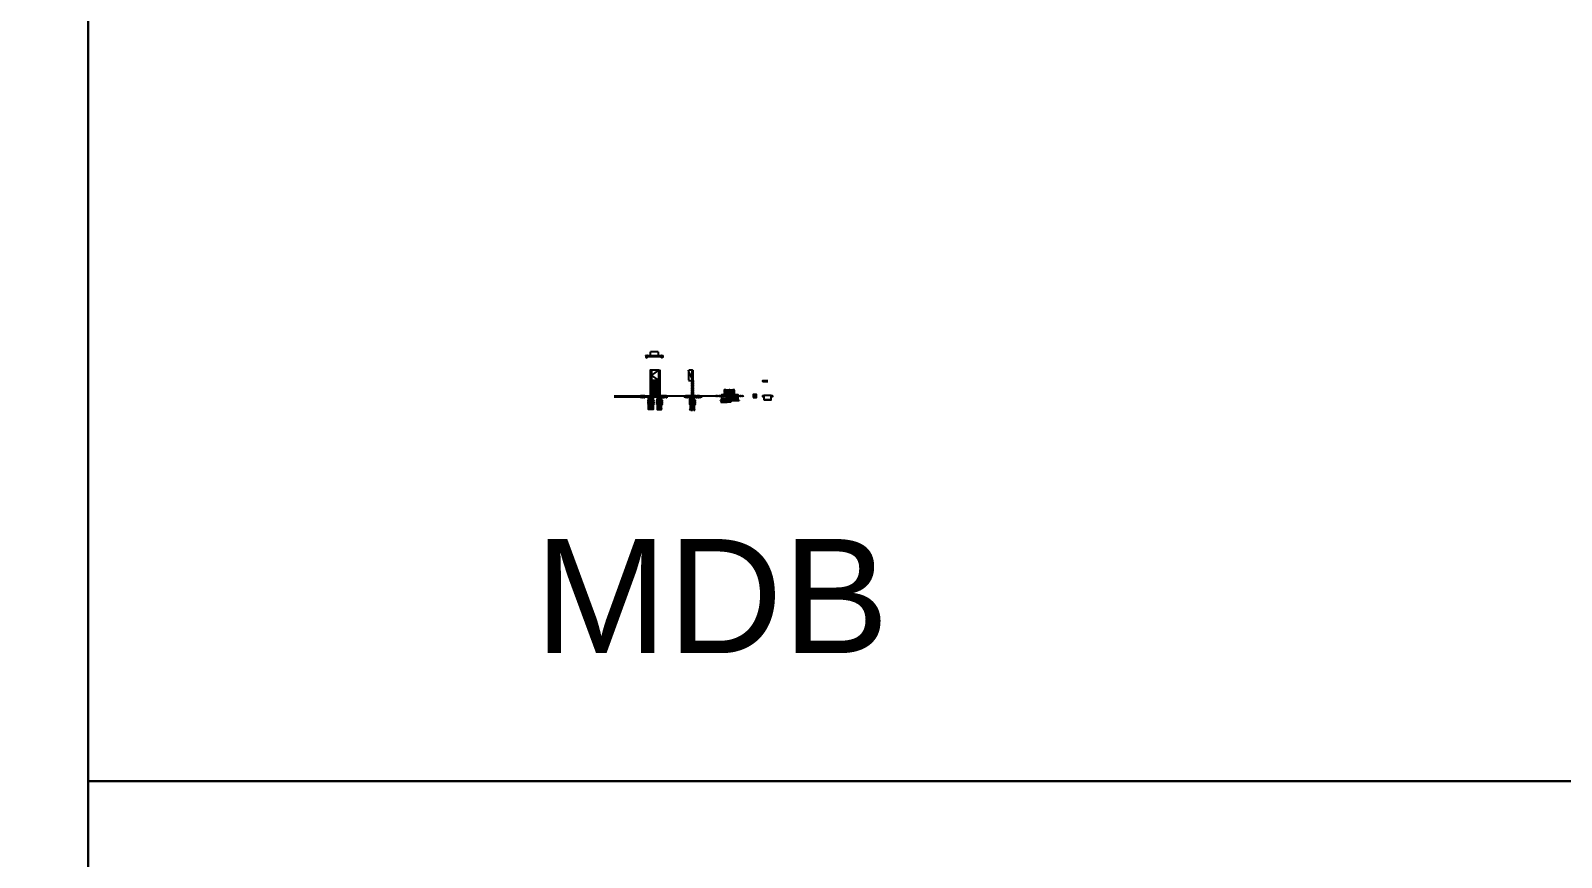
# Model space of a CAD drawing. Extents: x -408 to 1508121, y -29672 to 868845.
# Drawn here: x 1306957 to 1407539, y 271514 to 325817 of the extents above; entities that cross this region are included whole.
import ezdxf

# ---------------------------------------------------------------- set-up
doc = ezdxf.new("R2010")
doc.units = 0
doc.header["$MEASUREMENT"] = 0
for name, pattern in [('CENTRE', [58, 40, -6, 6, -6]), ('HIDDEN2', [4, 2.5, -1.5]), ('HIDDEN3', [2.381, 1.587, -0.794])]:
    doc.linetypes.add(name, pattern=pattern)
doc.layers.get('0').update_dxf_attribs({"lineweight": 25})
doc.layers.get('DEFPOINTS').update_dxf_attribs({"color": 1})
for name, color, linetype in [('Conc Line 0.35', 2, 'Continuous'), ('GROUND', 7, 'Continuous'), ('Hatch', 8, 'Continuous'), ('Hatch_gravel', 7, 'Continuous'), ('Help notes', 240, 'Continuous'), ('MISC', 8, 'Continuous'), ('Reo', 4, 'Continuous'), ('S-ANNO-LINE-035', 2, 'Continuous'), ('SLAB', 7, 'Continuous'), ('STEEL', 2, 'Continuous'), ('Steelwork centreline', 1, 'CENTRE'), ('Steelwork Hidden', 1, 'Continuous'), ('Steelwork New', 2, 'Continuous'), ('Symbols', 7, 'Continuous'), ('TEXT', 2, 'Continuous'), ('UNISTRUT', 7, 'Continuous')]:
    doc.layers.add(name, color=color, linetype=linetype)
doc.styles.add('ARIAL', font='arial.ttf')
pattern_1 = [(50, (0, 0), (71.7260183, -6.2752135), [7.5, -82.5]), (355, (0, 0), (-13.8751334, 75.2192134), [6, -66]), (100.4514445, (5.98, -0.52), (57.8508847, 68.943999), [6.3740192, -70.1142112]), (46.1842, (0, 20), (106.724133, -16.551928), [11.25, -123.75]), (96.6356355, (8.89, 18.62), (93.4661946, 97.41186), [9.561034, -105.171376]), (351.184164, (0, 20), (93.4661945, 97.41186), [9, -99]), (21, (10, 15), (59.6907052, -40.261889), [7.5, -82.5]), (326, (10, 15), (24.331533, 72.5150045), [6, -66]), (71.451445, (14.974, 11.645), (84.0222377, 32.2531153), [6.374019, -70.1142112]), (37.5, (0, 0), (1.21598553, 33.2893854), [0, -65.2, 0, -67, 0, -66.25]), (7.5, (0, 0), (26.3069537, 39.4411712), [0, -38.2, 0, -63.7, 0, -25.25]), (327.5, (-22.3, 0), (53.3822436, -2.25548717), [0, -25, 0, -78, 0, -103.5]), (317.5, (-32.3, 0), (58.318617, 10.0104982), [0, -32.5, 0, -51.8, 0, -73.5])]
pattern_2 = [(228.01279, (1351323.7497, 299976.9283), (-426.72, -480.06), [7.17615, -710.4402]), (184.96974, (1351318.949, 299971.5943), (640.0799997, 53.340003), [12.3145, -1219.135]), (132.51045, (1351306.681, 299970.5275), (533.4, -586.74), [8.6831, -859.6292]), (267.27369, (1351285.8783, 299957.1925), (53.34, 1066.8), [11.2141, -1110.1952]), (292.83365, (1351285.345, 299945.991), (-266.7, 640.08), [10.9963, -1088.636]), (357.27369, (1351289.612, 299935.8565), (-1066.8, 53.34), [11.2141, -1110.1952]), (37.69424, (1351300.8135, 299935.323), (-693.42, -533.4), [14.8301, -1468.1754]), (72.25533, (1351312.5483, 299944.3909), (373.3800001, 1173.48), [14.0011, -1386.1104]), (121.42957, (1351316.8155, 299957.7259), (-426.72, 693.42), [11.2521, -1113.9565]), (175.23636, (1351310.948, 299967.327), (586.74, -53.34), [12.846, -629.4527]), (222.39744, (1351298.1465, 299968.3939), (-640.08, -586.74), [16.61264, -1644.6522]), (138.81407, (1351338.685, 299956.659), (-373.38, 320.04), [5.6701, -561.3419]), (171.46923, (1351334.4177, 299960.3929), (693.42, -106.68), [10.7873, -1067.9474]), (225, (1351323.75, 299961.993), (-7e-15, -53.34), [7.5434, -67.8908]), (203.1986, (1351320.016, 299968.394), (266.7, 106.68), [4.0623, -402.1631]), (291.8014, (1351316.282, 299966.794), (-53.34, 160.02), [5.7449, -281.4998]), (30.96376, (1351318.416, 299961.46), (160.02, 106.68), [9.3307, -301.6923]), (161.56505, (1351326.417, 299966.26), (106.68, -53.34), [6.747, -161.9289]), (16.38954, (1351285.345, 299966.7937), (533.4, 160.02), [9.45185, -935.7354]), (70.34618, (1351294.4127, 299969.4607), (-213.36, -586.74), [7.9296, -785.0265]), (293.1986, (1351326.417, 299976.928), (-106.68, 266.7), [8.1245, -398.1009]), (343.61046, (1351329.617, 299969.4607), (-533.4, 160.02), [9.45185, -935.7354]), (339.44395, (1351285.345, 299933.723), (-266.7, 106.68), [9.1147, -446.6224]), (294.77514, (1351293.8793, 299930.5225), (-266.7000003, 586.74), [7.6371, -756.0755]), (66.8014, (1351326.95, 299923.588), (106.68, 266.7), [8.1245, -398.1009]), (17.35402, (1351330.1505, 299931.056), (-693.42, -213.36), [8.9414, -885.1999]), (69.44395, (1351300.8135, 299923.588), (-106.68, -266.7), [4.5574, -451.1798]), (101.30993, (1351323.75, 299923.588), (-53.34, 213.36), [2.7198, -269.2619]), (165.96376, (1351323.216, 299926.255), (160.02, -53.34), [10.9963, -208.9301]), (186.009, (1351312.5483, 299928.9223), (533.4, 53.34), [10.1906, -1008.8687]), (303.6901, (1351318.416, 299956.659), (-53.34, 106.68), [7.6928, -184.6273]), (353.15723, (1351322.6829, 299950.2583), (906.78, -106.68), [13.4307, -1329.6362]), (60.9454, (1351336.018, 299948.658), (-213.36, -373.38), [5.4917, -543.6772]), (90, (1351338.685, 299953.46), (-53.34, 53.34), [3.2004, -50.1396]), (120.25644, (1351311.4815, 299930.5225), (213.36, -373.38), [7.4102, -733.6128]), (48.01279, (1351307.7477, 299936.9233), (426.72, 480.06), [14.3523, -703.264]), (0, (1351317.35, 299947.59), (53.34, 53.34), [13.8684, -39.4716]), (325.30485, (1351331.2173, 299947.5913), (533.4, -373.3799997), [8.4338, -834.94565]), (254.0546, (1351338.1515, 299942.791), (-53.34, -213.36), [7.7664, -380.5547]), (207.64598, (1351336.0179, 299935.323), (-1013.46, -533.4), [12.64505, -1251.86175]), (175.42608, (1351324.8165, 299929.4557), (-693.42, 53.34), [13.3776, -1324.3828])]
pattern_3 = [(45, (1344448.08, 299955.08), (-35.35534, 35.35534), [20, -30]), (135, (1344479.9, 299972.757), (-35.35534, -35.35534), [20, -30]), (135, (1344479.9, 299937.4), (-35.35534, -35.35534), [20, -30]), (45, (1344483.433, 299955.08), (-35.35534, 35.35534), [20, -30])]

# ---------------------------------------------------------------- blocks, each defined once
blk = doc.blocks.new('CM12NE')
at = {"layer": 'STEEL', "color": 8}
for p, q in [((0, 8), (0, -8)), ((10, 10), (1, 10)), ((1, 5), (10, 5)), ((11, 8), (11, -8)), ((1, -5), (10, -5)), ((10, -10), (1, -10))]:
    blk.add_line(p, q, dxfattribs=at)
for centre, radius, start, end in [((3, 8), 3.27, 122.76948, 237.23052), ((9, 0), 9.08, 146.60151, 213.39849), ((2, 0), 9.08, 326.60151, 33.39849), ((8, 8), 3.27, 302.76948, 57.23052), ((3, -8), 3.27, 122.76948, 237.23052), ((8, -8), 3.27, 302.76948, 57.23052)]:
    blk.add_arc(centre, radius, start, end, dxfattribs=at)
blk = doc.blocks.new('DIRT')
at = {"color": 8}
for p, q in [((0, 0), (-0.7, -2.5)), ((0.7, 0), (0, -2.5)), ((1.4, 0), (0.8, -2.5)), ((2.1, 0), (1.5, -2.5)), ((2.8, 0), (2.2, -2.5)), ((5.4, 0), (4.7, -2.5)), ((5.4, 0), (4.7, -2.5)), ((6.1, 0), (5.4, -2.5)), ((6.8, 0), (6.1, -2.5)), ((7.5, 0), (6.8, -2.5)), ((8.2, 0), (7.5, -2.5)), ((10.7, 0), (10.1, -2.5)), ((10.7, 0), (10.1, -2.5)), ((11.4, 0), (10.8, -2.5)), ((12.1, 0), (11.5, -2.5)), ((12.8, 0), (12.2, -2.5)), ((13.5, 0), (12.9, -2.5)), ((16.1, 0), (15.4, -2.5)), ((2.3, -2), (4.8, -2)), ((2.4, -1.5), (5, -1.5)), ((2.6, -0.9), (5.1, -0.9)), ((2.7, -0.4), (5.2, -0.4)), ((7.6, -2), (10.2, -2)), ((7.8, -1.5), (10.3, -1.5)), ((7.9, -0.9), (10.5, -0.9)), ((8.1, -0.4), (10.6, -0.4)), ((13, -2), (15.5, -2)), ((13.1, -1.5), (15.7, -1.5)), ((13.3, -0.9), (15.8, -0.9)), ((13.4, -0.4), (15.9, -0.4))]:
    blk.add_line(p, q, dxfattribs=at)

msp = doc.modelspace()

# ---------------------------------------------------------------- hatches: boundary and pattern name
at = {"layer": 'Hatch'}
h = msp.add_hatch(dxfattribs=at)
h.set_pattern_fill('HCHEQ1BS', color=256, scale=50, angle=45, pattern_type=2)
h.set_pattern_definition(pattern_3)
h.paths.add_polyline_path([(1348308, 302828), (1347672, 302828), (1347672, 302624), (1347672, 301856), (1347748, 301853), (1347860, 301836), (1348120, 301836), (1348232, 301856), (1348308, 301856)])
h = msp.add_hatch(dxfattribs=at)
h.set_pattern_fill('GRAVEL', color=256, scale=2.1)
h.set_pattern_definition([(228.01279, (1348366.2493, 299976.9283), (-426.72, -480.06), [7.17615, -710.4402]), (184.96974, (1348361.4487, 299971.5943), (640.0799997, 53.340003), [12.3145, -1219.135]), (132.51045, (1348349.1805, 299970.5275), (533.4, -586.74), [8.6831, -859.6292]), (267.27369, (1348328.378, 299957.1925), (53.34, 1066.8), [11.2141, -1110.1952]), (292.83365, (1348327.8445, 299945.991), (-266.7, 640.08), [10.9963, -1088.636]), (357.27369, (1348332.1117, 299935.8565), (-1066.8, 53.34), [11.2141, -1110.1952]), (37.69424, (1348343.3131, 299935.323), (-693.42, -533.4), [14.8301, -1468.1754]), (72.25533, (1348355.048, 299944.3909), (373.3800001, 1173.48), [14.0011, -1386.1104]), (121.42957, (1348359.3151, 299957.7259), (-426.72, 693.42), [11.2521, -1113.9565]), (175.23636, (1348353.4477, 299967.327), (586.74, -53.34), [12.846, -629.4527]), (222.39744, (1348340.6461, 299968.3939), (-640.08, -586.74), [16.61264, -1644.6522]), (138.81407, (1348381.1845, 299956.659), (-373.38, 320.04), [5.6701, -561.3419]), (171.46923, (1348376.9173, 299960.3929), (693.42, -106.68), [10.7873, -1067.9474]), (225, (1348366.25, 299961.993), (-7e-15, -53.34), [7.5434, -67.8908]), (203.1986, (1348362.5155, 299968.394), (266.7, 106.68), [4.0623, -402.1631]), (291.8014, (1348358.782, 299966.794), (-53.34, 160.02), [5.7449, -281.4998]), (30.96376, (1348360.915, 299961.46), (160.02, 106.68), [9.3307, -301.6923]), (161.56505, (1348368.916, 299966.26), (106.68, -53.34), [6.747, -161.9289]), (16.38954, (1348327.8445, 299966.7937), (533.4, 160.02), [9.45185, -935.7354]), (70.34618, (1348336.9123, 299969.4607), (-213.36, -586.74), [7.9296, -785.0265]), (293.1986, (1348368.916, 299976.928), (-106.68, 266.7), [8.1245, -398.1009]), (343.61046, (1348372.1167, 299969.4607), (-533.4, 160.02), [9.45185, -935.7354]), (339.44395, (1348327.8445, 299933.723), (-266.7, 106.68), [9.1147, -446.6224]), (294.77514, (1348336.379, 299930.5225), (-266.7000003, 586.74), [7.6371, -756.0755]), (66.8014, (1348369.45, 299923.588), (106.68, 266.7), [8.1245, -398.1009]), (17.35402, (1348372.65, 299931.056), (-693.42, -213.36), [8.9414, -885.1999]), (69.44395, (1348343.313, 299923.588), (-106.68, -266.7), [4.5574, -451.1798]), (101.30993, (1348366.249, 299923.588), (-53.34, 213.36), [2.7198, -269.2619]), (165.96376, (1348365.716, 299926.255), (160.02, -53.34), [10.9963, -208.9301]), (186.009, (1348355.048, 299928.9223), (533.4, 53.34), [10.1906, -1008.8687]), (303.6901, (1348360.915, 299956.659), (-53.34, 106.68), [7.6928, -184.6273]), (353.15723, (1348365.1825, 299950.2583), (906.78, -106.68), [13.4307, -1329.6362]), (60.9454, (1348378.5175, 299948.658), (-213.36, -373.38), [5.4917, -543.6772]), (90, (1348381.185, 299953.46), (-53.34, 53.34), [3.2004, -50.1396]), (120.25644, (1348353.981, 299930.5225), (213.36, -373.38), [7.4102, -733.6128]), (48.01279, (1348350.2473, 299936.9233), (426.72, 480.06), [14.3523, -703.264]), (0, (1348359.85, 299947.59), (53.34, 53.34), [13.8684, -39.4716]), (325.30485, (1348373.717, 299947.5913), (533.4, -373.3799997), [8.4338, -834.94565]), (254.0546, (1348380.651, 299942.791), (-53.34, -213.36), [7.7664, -380.5547]), (207.64598, (1348378.5175, 299935.323), (-1013.46, -533.4), [12.64505, -1251.86175]), (175.42608, (1348367.3161, 299929.4557), (-693.42, 53.34), [13.3776, -1324.3828])])
h.paths.add_polyline_path([(1347329, 301834), (1347014, 301834), (1347042, 301759), (1347329, 301759)])
h = msp.add_hatch(dxfattribs=at)
h.set_pattern_fill('AR-CONC', color=256, scale=10, style=0)
h.set_pattern_definition(pattern_1)
h.paths.add_polyline_path([(1347560, 301836), (1347672, 301856), (1347672, 301036), (1347748, 301036), (1347748, 301856), (1347860, 301836), (1347860, 300936), (1347560, 300936)])
h = msp.add_hatch(dxfattribs=at)
h.set_pattern_fill('GRAVEL', color=256, scale=2.1)
h.set_pattern_definition([(228.01279, (1344614.767, 299980.135), (-426.72, -480.06), [7.17615, -710.44016]), (184.96974, (1344609.9666, 299974.801), (640.0799997, 53.340003), [12.3145, -1219.135]), (132.51045, (1344597.6984, 299973.7342), (533.4000002, -586.7399998), [8.6831, -859.6292]), (267.27369, (1344576.8958, 299960.3992), (53.3400001, 1066.8), [11.2141, -1110.1952]), (292.833654, (1344576.3624, 299949.1978), (-266.7, 640.08), [10.9963, -1088.63596]), (357.27369, (1344580.6296, 299939.0632), (-1066.8, 53.3400001), [11.2141, -1110.1952]), (37.69424, (1344591.831, 299938.5298), (-693.42, -533.4), [14.83007, -1468.1754]), (72.25533, (1344603.5658, 299947.5976), (373.3800001, 1173.48), [14.0011, -1386.1104]), (121.429566, (1344607.833, 299960.9326), (-426.72, 693.42), [11.2521, -1113.95646]), (175.23636, (1344601.9656, 299970.5338), (586.74, -53.34), [12.846, -629.4527]), (222.39744, (1344589.164, 299971.6006), (-640.08, -586.74), [16.61264, -1644.6522]), (138.81407, (1344629.7024, 299959.866), (-373.38, 320.04), [5.6701, -561.3419]), (171.469234, (1344625.4352, 299963.5996), (693.42, -106.6799999), [10.7873, -1067.9474]), (225, (1344614.767, 299965.2), (-7e-15, -53.34), [7.5434, -67.89076]), (203.1986, (1344611.0334, 299971.6006), (266.7, 106.68), [4.0623, -402.1631]), (291.8014, (1344607.3, 299970), (-53.34, 160.02), [5.7449, -281.4998]), (30.96376, (1344609.433, 299964.666), (160.02, 106.68), [9.3307, -301.69226]), (161.56505, (1344617.434, 299969.467), (106.68, -53.34), [6.747, -161.92886]), (16.38954, (1344576.3624, 299970.0004), (533.4, 160.02), [9.45185, -935.73536]), (70.34618, (1344585.43, 299972.6674), (-213.36, -586.74), [7.9296, -785.0265]), (293.1986, (1344617.434, 299980.135), (-106.68, 266.7), [8.1245, -398.10086]), (343.61046, (1344620.6346, 299972.6674), (-533.4, 160.02), [9.45185, -935.73536]), (339.44395, (1344576.3624, 299936.9296), (-266.7, 106.68), [9.11474, -446.6224]), (294.77514, (1344584.8968, 299933.729), (-266.7000003, 586.74), [7.6371, -756.07546]), (66.8014, (1344617.9676, 299926.795), (106.68, 266.7), [8.1245, -398.10086]), (17.354025, (1344621.168, 299934.2626), (-693.42, -213.36), [8.94144, -885.1999]), (69.44395, (1344591.831, 299926.795), (-106.68, -266.7), [4.5574, -451.1798]), (101.30993, (1344614.767, 299926.795), (-53.34, 213.36), [2.7198, -269.2619]), (165.96376, (1344614.234, 299929.462), (160.02, -53.34), [10.9963, -208.93015]), (186.009006, (1344603.5658, 299932.129), (533.4, 53.34), [10.1906, -1008.86866]), (303.69007, (1344609.433, 299959.866), (-53.34, 106.68), [7.6928, -184.6273]), (353.157227, (1344613.7004, 299953.465), (906.78, -106.68), [13.4307, -1329.6362]), (60.9454, (1344627.0354, 299951.865), (-213.36, -373.38), [5.4917, -543.67724]), (90, (1344629.7, 299956.665), (-53.34, 53.34), [3.2004, -50.1396]), (120.25644, (1344602.499, 299933.729), (213.36, -373.38), [7.4102, -733.61276]), (48.01279, (1344598.765, 299940.13), (426.72, 480.06), [14.3523, -703.264]), (0, (1344608.366, 299950.8), (53.34, 53.34), [13.8684, -39.4716]), (325.30485, (1344622.2348, 299950.798), (533.4000002, -373.3799997), [8.4338, -834.94565]), (254.0546, (1344629.169, 299945.9974), (-53.34, -213.36), [7.7664, -380.55465]), (207.645975, (1344627.0354, 299938.5298), (-1013.46, -533.3999999), [12.64505, -1251.86175]), (175.42608, (1344615.834, 299932.6624), (-693.42, 53.34), [13.3776, -1324.3828])])
h.paths.add_polyline_path([(1348108, 301760), (1348108, 301836), (1347872, 301836), (1347872, 301760)])
h = msp.add_hatch(dxfattribs=at)
h.set_pattern_fill('AR-CONC', color=256, scale=10, style=0)
h.set_pattern_definition(pattern_1)
h.paths.add_polyline_path([(1348420, 301836), (1348308, 301856), (1348308, 301036), (1348232, 301036), (1348232, 301856), (1348120, 301836), (1348120, 300936), (1348420, 300936)])
h = msp.add_hatch(dxfattribs=at)
h.set_pattern_fill('GRAVEL', color=256, scale=2.1)
h.set_pattern_definition([(228.01279, (1349161.5978, 299976.9283), (-426.72, -480.06), [7.1762, -710.4402]), (184.96974, (1349156.7972, 299971.5943), (640.0799997, 53.340003), [12.3145, -1219.135]), (132.51045, (1349144.529, 299970.5275), (533.4, -586.74), [8.6831, -859.6292]), (267.27369, (1349123.7264, 299957.1925), (53.34, 1066.8), [11.2141, -1110.1952]), (292.83365, (1349123.193, 299945.991), (-266.7, 640.08), [10.9963, -1088.636]), (357.27369, (1349127.4602, 299935.8565), (-1066.8, 53.34), [11.2141, -1110.1952]), (37.69424, (1349138.6616, 299935.323), (-693.42, -533.4), [14.8301, -1468.1754]), (72.25533, (1349150.3964, 299944.3909), (373.38, 1173.48), [14.0011, -1386.1104]), (121.42957, (1349154.6636, 299957.7259), (-426.72, 693.42), [11.2521, -1113.9565]), (175.23636, (1349148.796, 299967.327), (586.74, -53.34), [12.846, -629.4527]), (222.39744, (1349135.9946, 299968.3939), (-640.08, -586.74), [16.6126, -1644.6522]), (138.81407, (1349176.533, 299956.659), (-373.38, 320.04), [5.6701, -561.3419]), (171.46923, (1349172.2658, 299960.3929), (693.42, -106.68), [10.7873, -1067.9474]), (225, (1349161.598, 299961.993), (-7e-15, -53.34), [7.5434, -67.8908]), (203.1986, (1349157.864, 299968.394), (266.7, 106.68), [4.0623, -402.1631]), (291.8014, (1349154.13, 299966.794), (-53.34, 160.02), [5.7449, -281.4998]), (30.96376, (1349156.264, 299961.46), (160.02, 106.68), [9.3307, -301.6923]), (161.56505, (1349164.265, 299966.26), (106.68, -53.34), [6.747, -161.9289]), (16.38954, (1349123.193, 299966.7937), (533.4, 160.02), [9.4518, -935.7354]), (70.34618, (1349132.2608, 299969.4607), (-213.36, -586.74), [7.9296, -785.0265]), (293.1986, (1349164.265, 299976.928), (-106.68, 266.7), [8.1245, -398.1009]), (343.61046, (1349167.4652, 299969.4607), (-533.4, 160.02), [9.4518, -935.7354]), (339.44395, (1349123.193, 299933.723), (-266.7, 106.68), [9.1147, -446.6224]), (294.77514, (1349131.7274, 299930.5225), (-266.7, 586.74), [7.6371, -756.0755]), (66.8014, (1349164.798, 299923.588), (106.68, 266.7), [8.1245, -398.1009]), (17.35402, (1349167.9986, 299931.056), (-693.42, -213.36), [8.9414, -885.1999]), (69.44395, (1349138.6616, 299923.588), (-106.68, -266.7), [4.5574, -451.1798]), (101.30993, (1349161.598, 299923.588), (-53.34, 213.36), [2.7198, -269.2619]), (165.96376, (1349161.064, 299926.255), (160.02, -53.34), [10.9963, -208.9301]), (186.009, (1349150.3964, 299928.9223), (533.4, 53.34), [10.1906, -1008.8687]), (303.6901, (1349156.264, 299956.659), (-53.34, 106.68), [7.6928, -184.6273]), (353.15723, (1349160.531, 299950.2583), (906.78, -106.68), [13.4307, -1329.6362]), (60.9454, (1349173.866, 299948.658), (-213.36, -373.38), [5.4917, -543.6772]), (90, (1349176.533, 299953.46), (-53.34, 53.34), [3.2004, -50.1396]), (120.25644, (1349149.3296, 299930.5225), (213.36, -373.38), [7.4102, -733.6128]), (48.01279, (1349145.5958, 299936.9233), (426.72, 480.06), [14.3523, -703.264]), (0, (1349155.197, 299947.59), (53.34, 53.34), [13.8684, -39.4716]), (325.30485, (1349169.0654, 299947.5913), (533.4, -373.3799997), [8.4338, -834.9457]), (254.0546, (1349175.9996, 299942.791), (-53.34, -213.36), [7.7664, -380.5547]), (207.64598, (1349173.866, 299935.323), (-1013.46, -533.4), [12.64505, -1251.86175]), (175.42608, (1349162.6646, 299929.4557), (-693.42, 53.34), [13.3776, -1324.3828])])
h.paths.add_polyline_path([(1348420, 301834), (1348739, 301834), (1348711, 301759), (1348420, 301759)])
h = msp.add_hatch(dxfattribs=at)
h.set_pattern_fill('GRAVEL', color=256, scale=2.1)
h.set_pattern_definition(pattern_2)
h.paths.add_polyline_path([(1350286, 301834), (1349971, 301834), (1349999, 301759), (1350286, 301759)])
h = msp.add_hatch(dxfattribs=at)
h.set_pattern_fill('AR-CONC', color=256, scale=0.5)
h.set_pattern_definition([(50, (1347797.84, 323739.82), (91.09233, -7.96954), [9.525, -104.775]), (355, (1347797.84, 323739.82), (-17.6217, 95.52842), [7.62, -83.8203]), (100.45144, (1347805.43, 323739.155), (73.47062, 87.55888), [8.095, -89.04512]), (46.1842, (1347797.84, 323765.22), (135.5395, -21.02116), [14.2875, -157.1625]), (96.63556, (1347809.13, 323763.47), (118.7021, 123.7131), [12.1425, -133.5678]), (351.18415, (1347797.84, 323765.22), (118.7021, 123.7131), [11.43, -125.7299]), (21, (1347810.54, 323758.87), (75.8072, -51.1326), [9.525, -104.775]), (326, (1347810.54, 323758.87), (30.901, 92.094), [7.62, -83.82]), (71.45144, (1347816.85, 323754.61), (106.7082, 40.9614), [8.095, -89.04497]), (37.5, (1347797.837, 323739.82), (1.5443, 42.27752), [0, -82.804, 0, -85.09, 0, -84.1375]), (7.5, (1347797.837, 323739.82), (33.40983, 50.09029), [0, -48.514, 0, -80.899, 0, -32.0675]), (327.5, (1347769.516, 323739.82), (67.7953, -2.86437), [0, -31.75, 0, -99.06, 0, -131.445]), (317.5, (1347756.816, 323739.82), (74.06459, 12.71325), [0, -41.275, 0, -65.786, 0, -93.345])])
h.paths.add_polyline_path([(1350586, 301836), (1350474, 301856), (1350474, 301036), (1350399, 301036), (1350399, 301856), (1350286, 301836), (1350286, 300936), (1350586, 300936)])
h = msp.add_hatch(dxfattribs=at)
h.set_pattern_fill('GRAVEL', color=256, scale=2.1)
h.set_pattern_definition(pattern_2)
h.paths.add_polyline_path([(1350586, 301834), (1350901, 301834), (1350873, 301759), (1350586, 301759)])
h = msp.add_hatch(dxfattribs=at)
h.set_pattern_fill('AR-CONC', color=256, scale=0.5)
h.set_pattern_definition([(50, (1356241.16, 300224.595), (91.0923, -7.9695), [9.525, -104.775]), (355, (1356241.16, 300224.595), (-17.6217, 95.5284), [7.62, -83.8203]), (100.4514, (1356248.75, 300223.93), (73.4706, 87.5589), [8.095, -89.0451]), (46.1842, (1356241.16, 300250), (135.5395, -21.0212), [14.2875, -157.1625]), (96.6356, (1356252.45, 300248.24), (118.702, 123.713), [12.1425, -133.568]), (351.184, (1356241.16, 300250), (118.702, 123.713), [11.43, -125.73]), (21, (1356253.86, 300243.645), (75.8072, -51.1326), [9.525, -104.775]), (326, (1356253.86, 300243.645), (30.901, 92.094), [7.62, -83.82]), (71.4514, (1356260.175, 300239.38), (106.7082, 40.9614), [8.095, -89.045]), (37.5, (1356241.157, 300224.595), (1.5443, 42.27752), [0, -82.804, 0, -85.09, 0, -84.1375]), (7.5, (1356241.157, 300224.595), (33.40983, 50.0903), [0, -48.514, 0, -80.899, 0, -32.0675]), (327.5, (1356212.836, 300224.595), (67.7953, -2.86437), [0, -31.75, 0, -99.06, 0, -131.445]), (317.5, (1356200.136, 300224.595), (74.0646, 12.71325), [0, -41.275, 0, -65.786, 0, -93.345])])
h.paths.add_polyline_path([(1353442, 301585), (1353442, 301836), (1353290, 301836), (1353290, 301886), (1353042, 301886), (1353042, 301585)], flags=16)
h.paths.add_polyline_path([(1353442, 301585), (1353442, 301836), (1353290, 301836), (1353290, 301886), (1353042, 301886), (1353042, 301585)], flags=17)
h.paths.add_polyline_path([(1353442, 301585), (1353442, 301836), (1353290, 301836), (1353290, 301886), (1352342, 301886), (1352342, 301585)])
h.paths.add_polyline_path([(1353442, 301836), (1353442, 301886), (1353290, 301886), (1353290, 301836)], flags=0)
h = msp.add_hatch(dxfattribs=at)
h.set_pattern_fill('HCHEQ1BS', color=256, scale=50, angle=45, pattern_type=2)
h.set_pattern_definition(pattern_3)
h.paths.add_polyline_path([(1352542, 301906), (1352679, 301906), (1352679, 301896), (1352694, 301886), (1353024, 301886), (1353039, 301896), (1353039, 301906), (1353177, 301906), (1353177, 302211), (1352542, 302211)])
at = {"layer": 'Hatch_gravel', "linetype": 'Continuous'}
h = msp.add_hatch(dxfattribs=at)
h.set_pattern_fill('AR-SAND', color=256, scale=0.5, style=0)
h.set_pattern_definition([(37.5, (1197490.215, 289556.566), (-0.8000156, 24.4706619), [0, -19.304, 0, -21.59, 0, -20.6375]), (7.5, (1197490.215, 289556.566), (22.476164, 35.841255), [0, -10.414, 0, -17.399, 0, -6.6675]), (327.5, (1197474.594, 289556.566), (39.5496185, 0.0718592), [0, -6.35, 0, -22.86, 0, -29.845]), (317.5, (1197474.594, 289556.566), (38.1778226, 11.146466), [0, -3.175, 0, -14.986, 0, -17.145])])
h.paths.add_polyline_path([(1352479, 301896), (1352679, 301896), (1352694, 301886), (1352464, 301886)])
h = msp.add_hatch(dxfattribs=at)
h.set_pattern_fill('AR-SAND', color=256, scale=0.5, style=0)
h.set_pattern_definition([(37.5, (1198050.215, 289556.566), (-0.8000156, 24.4706619), [0, -19.304, 0, -21.59, 0, -20.6375]), (7.5, (1198050.215, 289556.566), (22.476164, 35.841255), [0, -10.414, 0, -17.399, 0, -6.6675]), (327.5, (1198034.594, 289556.566), (39.5496185, 0.0718592), [0, -6.35, 0, -22.86, 0, -29.845]), (317.5, (1198034.594, 289556.566), (38.1778226, 11.146466), [0, -3.175, 0, -14.986, 0, -17.145])])
h.paths.add_polyline_path([(1353039, 301896), (1353239, 301896), (1353254, 301886), (1353024, 301886)])
at = {"layer": 'SLAB', "linetype": 'Continuous'}
h = msp.add_hatch(dxfattribs=at)
h.set_pattern_fill('AR-SAND', color=256, style=0)
h.set_pattern_definition([(37.5, (1356041.157, 299924.595), (-1.60003, 48.94132), [0, -38.608, 0, -43.18, 0, -41.275]), (7.5, (1356041.16, 299924.595), (44.9523, 71.6825), [0, -20.828, 0, -34.798, 0, -13.335]), (327.5, (1356009.915, 299924.595), (79.09924, 0.1437), [0, -12.7, 0, -45.72, 0, -59.69]), (317.5, (1356009.915, 299924.595), (76.3556, 22.2929), [0, -6.35, 0, -29.972, 0, -34.29])])
edge = h.paths.add_edge_path()
edge.add_line((1353499, 301516), (1353499, 301566))
edge.add_line((1353499, 301566), (1352272, 301566))
edge.add_line((1352272, 301566), (1352272, 301516))
edge.add_arc((1352297, 301420), 98.9, 75.17612, 104.82388, ccw=False)
edge.add_line((1352322, 301516), (1353499, 301516))

# ---------------------------------------------------------------- linework, layer by layer
for p, q in [((1347377, 304463), (1348503, 304463)), ((1347377, 304422), (1348503, 304422)), ((1347389, 304482), (1347390, 304483)), ((1347401, 304482), (1347389, 304482)), ((1347389, 304482), (1347389, 304474)), ((1347400, 304483), (1347390, 304483)), ((1347390, 304483), (1347390, 304474)), ((1347400, 304474), (1347400, 304483)), ((1347400, 304483), (1347401, 304482)), ((1347401, 304474), (1347401, 304482)), ((1347480, 304483), (1347479, 304482)), ((1347479, 304474), (1347479, 304482)), ((1347479, 304482), (1347491, 304482)), ((1347480, 304474), (1347480, 304483)), ((1347480, 304483), (1347490, 304483)), ((1347490, 304483), (1347490, 304474)), ((1347491, 304482), (1347490, 304483)), ((1347491, 304482), (1347491, 304474)), ((1348389, 304482), (1348390, 304483)), ((1348401, 304482), (1348389, 304482)), ((1348389, 304482), (1348389, 304474)), ((1348400, 304483), (1348390, 304483)), ((1348390, 304483), (1348390, 304474)), ((1348400, 304474), (1348400, 304483)), ((1348400, 304483), (1348401, 304482)), ((1348401, 304474), (1348401, 304482)), ((1348480, 304483), (1348479, 304482)), ((1348479, 304474), (1348479, 304482)), ((1348479, 304482), (1348491, 304482)), ((1348480, 304474), (1348480, 304483)), ((1348480, 304483), (1348490, 304483)), ((1348490, 304483), (1348490, 304474)), ((1348491, 304482), (1348490, 304483)), ((1348491, 304482), (1348491, 304474))]:
    msp.add_line(p, q)
for points in [[(1347389, 304463), (1347389, 304385, 1), (1347491, 304385), (1347491, 304463)], [(1347401, 304463), (1347401, 304385, 1), (1347479, 304385), (1347479, 304463)], [(1348491, 304463), (1348491, 304385, -1), (1348389, 304385), (1348389, 304463)], [(1348479, 304463), (1348479, 304385, -1), (1348401, 304385), (1348401, 304463)]]:
    msp.add_lwpolyline(points, format="xyb")
at = {"linetype": 'Continuous'}
for points in [[(1352479, 301896), (1352679, 301896), (1352694, 301886), (1352464, 301886)], [(1353039, 301896), (1353239, 301896), (1353254, 301886), (1353024, 301886)]]:
    msp.add_lwpolyline(points, close=True, dxfattribs=at)
at = {"layer": 'Conc Line 0.35'}
for points in [[(1347748, 301856), (1347860, 301836), (1347860, 300936), (1347560, 300936), (1347560, 301836), (1347672, 301856)], [(1348232, 301856), (1348120, 301836), (1348120, 300936), (1348420, 300936), (1348420, 301836), (1348308, 301856)], [(1350399, 301856), (1350286, 301836), (1350286, 300936), (1350586, 300936), (1350586, 301836), (1350474, 301856)]]:
    msp.add_lwpolyline(points, dxfattribs=at)
at = {"layer": 'DEFPOINTS', "color": 4}
msp.add_lwpolyline([(0, 868845), (1310728, 868845), (1310728, 0), (0, 0)], close=True, dxfattribs=at)
at = {"layer": 'GROUND'}
for p, q in [((1345303, 301836), (1347572, 301836)), ((1345303, 301760), (1347560, 301760)), ((1347860, 301836), (1348120, 301836)), ((1348408, 301836), (1350286, 301836)), ((1350586, 301836), (1351131, 301836)), ((1350815, 301836), (1351978, 301836))]:
    msp.add_line(p, q, dxfattribs=at)
at = {"layer": 'GROUND', "linetype": 'Continuous'}
for p, q in [((1346931, 301760), (1347329, 301760)), ((1347860, 301760), (1348120, 301760)), ((1348420, 301760), (1348819, 301760)), ((1349889, 301760), (1350286, 301760)), ((1350586, 301760), (1351085, 301760)), ((1351978, 301836), (1352342, 301836)), ((1353442, 301836), (1353806, 301836))]:
    msp.add_line(p, q, dxfattribs=at)
at = {"layer": 'Hatch'}
msp.add_lwpolyline([(1348308, 302828), (1347672, 302828), (1347672, 302624), (1347672, 302624), (1347672, 301856), (1347748, 301853), (1347860, 301836), (1348120, 301836), (1348232, 301856), (1348308, 301856), (1348308, 302828), (1348308, 302828)], dxfattribs=at)
at = {"layer": 'Help notes', "color": 4}
for points in [[(1310728, 414777), (1508121, 414777), (1508121, 276518), (1310728, 276518)], [(1310728, 276518), (1508121, 276518), (1508121, 138259), (1310728, 138259)]]:
    msp.add_lwpolyline(points, close=True, dxfattribs=at)
at = {"layer": 'MISC'}
for p, q in [((1347748, 303174), (1348232, 303514)), ((1347748, 303174), (1348232, 302834)), ((1355063, 302845), (1355403, 302845)), ((1355063, 302845), (1355063, 302842)), ((1355063, 302842), (1355403, 302842)), ((1355063, 302765), (1355138, 302765)), ((1355063, 302765), (1355403, 302765)), ((1355063, 302765), (1355063, 302762)), ((1355063, 302762), (1355138, 302762)), ((1355239, 302762), (1355138, 302762)), ((1355239, 302762), (1355403, 302762)), ((1355138, 301580), (1355623, 301580))]:
    msp.add_line(p, q, dxfattribs=at)
at = {"layer": 'MISC', "linetype": 'HIDDEN2'}
msp.add_line((1350474, 302834), (1350174, 303514), dxfattribs=at)
for points in [[(1347698, 304463), (1347698, 304741), (1348182, 304741), (1348182, 304463)], [(1350474, 303514), (1350174, 303514), (1350174, 302834), (1350474, 302834)]]:
    msp.add_lwpolyline(points, close=True, dxfattribs=at)
at = {"layer": 'MISC'}
for points in [[(1347748, 302834), (1348232, 302834), (1348232, 303514), (1347748, 303514)], [(1355138, 301565), (1355623, 301565), (1355623, 301843), (1355138, 301843)]]:
    msp.add_lwpolyline(points, close=True, dxfattribs=at)
at = {"layer": 'Reo', "linetype": 'HIDDEN2'}
for p, q in [((1352392, 301836), (1353392, 301836)), ((1352392, 301636), (1353392, 301636))]:
    msp.add_line(p, q, dxfattribs=at)
at = {"layer": 'S-ANNO-LINE-035', "const_width": 5}
for points in [[(1348268, 302808, 1), (1348272, 302808, 1)], [(1347712, 302600, -1), (1347708, 302600, -1)], [(1347712, 302462, -1), (1347708, 302462, -1)], [(1347712, 302288, -1), (1347708, 302288, -1)], [(1347712, 302115, -1), (1347708, 302115, -1)], [(1347712, 301942, -1), (1347708, 301942, -1)], [(1348268, 302635, 1), (1348272, 302635, 1)], [(1348268, 302462, 1), (1348272, 302462, 1)], [(1348268, 302288, 1), (1348272, 302288, 1)], [(1348268, 302115, 1), (1348272, 302115, 1)], [(1348268, 301942, 1), (1348272, 301942, 1)]]:
    msp.add_lwpolyline(points, format="xyb", close=True, dxfattribs=at)
at = {"layer": 'S-ANNO-LINE-035', "const_width": 12}
for points in [[(1352514, 301906), (1352514, 301775)], [(1352644, 301906), (1352644, 301775)], [(1353074, 301906), (1353074, 301776)], [(1353204, 301906), (1353204, 301776)]]:
    msp.add_lwpolyline(points, dxfattribs=at)
at = {"layer": 'SLAB', "linetype": 'HIDDEN2'}
for p, q in [((1352272, 301566), (1352272, 301516)), ((1352272, 301566), (1353512, 301566)), ((1352272, 301516), (1353512, 301516)), ((1353512, 301566), (1353512, 301516))]:
    msp.add_line(p, q, dxfattribs=at)
at = {"layer": 'SLAB', "linetype": 'Continuous'}
msp.add_lwpolyline([(1353442, 301585), (1353442, 301886), (1352342, 301886), (1352342, 301585), (1352642, 301585), (1352567, 301585), (1353442, 301585), (1353442, 301585)], close=True, dxfattribs=at)
at = {"layer": 'STEEL', "const_width": 14}
for points in [[(1347395, 304422), (1347395, 304463)], [(1347485, 304422), (1347485, 304463)], [(1348395, 304422), (1348395, 304463)], [(1348485, 304422), (1348485, 304463)]]:
    msp.add_lwpolyline(points, dxfattribs=at)
at = {"layer": 'Steelwork centreline'}
for p, q in [((1347710, 303536), (1347710, 300986)), ((1347759, 303343), (1347736, 303343)), ((1347759, 303173), (1347736, 303173)), ((1347759, 303003), (1347736, 303003)), ((1348221, 303343), (1348244, 303343)), ((1348221, 303173), (1348244, 303173)), ((1348221, 303003), (1348244, 303003)), ((1348288, 302808), (1348252, 302808)), ((1348270, 303536), (1348270, 300986)), ((1348270, 302826), (1348270, 302790)), ((1350436, 303536), (1350436, 300986)), ((1347692, 302600), (1347728, 302600)), ((1347692, 302462), (1347728, 302462)), ((1347692, 302288), (1347728, 302288)), ((1347692, 302115), (1347728, 302115)), ((1347692, 301942), (1347728, 301942)), ((1347710, 302618), (1347710, 302582)), ((1347710, 302480), (1347710, 302444)), ((1347710, 302306), (1347710, 302270)), ((1347710, 302133), (1347710, 302097)), ((1347710, 301960), (1347710, 301924)), ((1348288, 302635), (1348252, 302635)), ((1348288, 302462), (1348252, 302462)), ((1348288, 302288), (1348252, 302288)), ((1348288, 302115), (1348252, 302115)), ((1348288, 301942), (1348252, 301942)), ((1348270, 302653), (1348270, 302617)), ((1348270, 302480), (1348270, 302444)), ((1348270, 302306), (1348270, 302270)), ((1348270, 302133), (1348270, 302097)), ((1348270, 301960), (1348270, 301924)), ((1352514, 301931), (1352514, 301750)), ((1352579, 302280), (1352579, 301836)), ((1352644, 301931), (1352644, 301750)), ((1353074, 301931), (1353074, 301750)), ((1353139, 302290), (1353139, 301836)), ((1353204, 301931), (1353204, 301750)), ((1355156, 301806), (1355121, 301806)), ((1355640, 301806), (1355606, 301806))]:
    msp.add_line(p, q, dxfattribs=at)
at = {"layer": 'Steelwork centreline', "ltscale": 0.25}
for p, q in [((1354492, 301888), (1354456, 301888)), ((1354492, 301748), (1354456, 301748)), ((1354474, 301906), (1354474, 301870)), ((1354474, 301766), (1354474, 301730)), ((1354632, 301888), (1354596, 301888)), ((1354632, 301748), (1354596, 301748)), ((1354614, 301906), (1354614, 301870)), ((1354614, 301766), (1354614, 301730))]:
    msp.add_line(p, q, dxfattribs=at)
at = {"layer": 'Steelwork Hidden', "linetype": 'HIDDEN3'}
for p, q in [((1347678, 301036), (1347678, 303514)), ((1347742, 301036), (1347742, 303514)), ((1348238, 301036), (1348238, 303514)), ((1348302, 301036), (1348302, 303514)), ((1350389, 302834), (1350389, 301835)), ((1350404, 303514), (1350404, 301036)), ((1350469, 303514), (1350469, 301036)), ((1350485, 302834), (1350485, 301835)), ((1352547, 302211), (1352547, 301906)), ((1352612, 302211), (1352612, 301906)), ((1353107, 302211), (1353107, 301906)), ((1353172, 302211), (1353172, 301906))]:
    msp.add_line(p, q, dxfattribs=at)
for points in [[(1348503, 304453), (1347377, 304453)], [(1348503, 304431), (1347377, 304431)]]:
    msp.add_lwpolyline(points, dxfattribs=at)
msp.add_lwpolyline([(1352542, 301906), (1352679, 301906), (1352679, 301896), (1352694, 301886), (1353024, 301886), (1353039, 301896), (1353039, 301906), (1353177, 301906), (1353177, 302211), (1352542, 302211)], close=True, dxfattribs=at)
at = {"layer": 'Steelwork New'}
for p, q in [((1347718, 303514), (1347675, 303514)), ((1348262, 303514), (1348305, 303514)), ((1350399, 303514), (1350399, 301036)), ((1350399, 303514), (1350474, 303514)), ((1350428, 303514), (1350469, 303514)), ((1350474, 303514), (1350474, 301036)), ((1352542, 302211), (1352542, 301906)), ((1352617, 302211), (1352617, 301906)), ((1353102, 302211), (1353102, 301906)), ((1353177, 302211), (1353177, 301906)), ((1347735, 301036), (1347685, 301036)), ((1348245, 301036), (1348295, 301036)), ((1350399, 301036), (1350474, 301036))]:
    msp.add_line(p, q, dxfattribs=at)
at = {"layer": 'Steelwork New', "lineweight": 18}
msp.add_line((1350474, 303514), (1350399, 303514), dxfattribs=at)
for points in [[(1347751, 303504), (1347751, 303512, 0.4142162), (1347746, 303518), (1347722, 303518, 0.4752248), (1347698, 303518), (1347674, 303518, 0.4142136), (1347669, 303512), (1347669, 303504)], [(1348229, 303504), (1348229, 303512, -0.4142162), (1348234, 303518), (1348258, 303518, -0.4752248), (1348282, 303518), (1348306, 303518, -0.4142136), (1348311, 303512), (1348311, 303504)], [(1350396, 303504), (1350396, 303512, -0.4142162), (1350402, 303518), (1350425, 303518, -0.4752248), (1350448, 303518), (1350470, 303518, -0.4142136), (1350476, 303512), (1350476, 303504)]]:
    msp.add_lwpolyline(points, format="xyb", dxfattribs=at)
for points in [[(1347748, 303514), (1347672, 303514), (1347672, 303515), (1347748, 303515)], [(1348232, 303514), (1348308, 303514), (1348308, 303515), (1348232, 303515)], [(1350400, 303514), (1350472, 303514), (1350472, 303515), (1350400, 303515)]]:
    msp.add_lwpolyline(points, close=True, dxfattribs=at)
at = {"layer": 'Steelwork New'}
for points in [[(1347748, 301036), (1347748, 303514), (1347672, 303514), (1347672, 301036)], [(1348232, 301036), (1348232, 303514), (1348308, 303514), (1348308, 301036)], [(1352479, 301906), (1352679, 301906), (1352679, 301896), (1352479, 301896)], [(1353039, 301906), (1353239, 301906), (1353239, 301896), (1353039, 301896)], [(1354444, 301718), (1354644, 301718), (1354644, 301918), (1354444, 301918)]]:
    msp.add_lwpolyline(points, close=True, dxfattribs=at)
for points in [[(1355073, 302841), (1355128, 302841, -0.4142136), (1355138, 302831), (1355138, 302776, -0.4142136), (1355128, 302766), (1355073, 302766, -0.4142136), (1355063, 302776), (1355063, 302831, -0.4142136), (1355073, 302841, -0.4142136)], [(1355073, 302836), (1355128, 302836, -0.4142136), (1355133, 302831), (1355133, 302776, -0.4142136), (1355128, 302771), (1355073, 302771, -0.4142136), (1355068, 302776), (1355068, 302831, -0.4142136), (1355073, 302836, -0.4142136)], [(1354516, 301856), (1354571, 301856, -0.4142136), (1354581, 301846), (1354581, 301791, -0.4142136), (1354571, 301781), (1354516, 301781, -0.4142136), (1354506, 301791), (1354506, 301846, -0.4142136), (1354516, 301856, -0.4142136)], [(1354516, 301851), (1354571, 301851, -0.4142136), (1354576, 301846), (1354576, 301791, -0.4142136), (1354571, 301786), (1354516, 301786, -0.4142136), (1354511, 301791), (1354511, 301846, -0.4142136), (1354516, 301851, -0.4142136)], [(1355073, 301843), (1355128, 301843, -0.4142136), (1355138, 301833), (1355138, 301778, -0.4142136), (1355128, 301768), (1355073, 301768, -0.4142136), (1355063, 301778), (1355063, 301833, -0.4142136), (1355073, 301843, -0.4142136)], [(1355073, 301838), (1355128, 301838, -0.4142136), (1355133, 301833), (1355133, 301778, -0.4142136), (1355128, 301773), (1355073, 301773, -0.4142136), (1355068, 301778), (1355068, 301833, -0.4142136), (1355073, 301838, -0.4142136)], [(1355633, 301843), (1355688, 301843, -0.4142136), (1355698, 301833), (1355698, 301778, -0.4142136), (1355688, 301768), (1355633, 301768, -0.4142136), (1355623, 301778), (1355623, 301833, -0.4142136), (1355633, 301843, -0.4142136)], [(1355633, 301838), (1355688, 301838, -0.4142136), (1355693, 301833), (1355693, 301778, -0.4142136), (1355688, 301773), (1355633, 301773, -0.4142136), (1355628, 301778), (1355628, 301833, -0.4142136), (1355633, 301838, -0.4142136)]]:
    msp.add_lwpolyline(points, format="xyb", dxfattribs=at)
for centre, radius in [((1347440, 304384), 38), ((1348440, 304384), 38), ((1354474, 301888), 7), ((1354474, 301748), 7), ((1354614, 301888), 7), ((1354614, 301748), 7)]:
    msp.add_circle(centre, radius, dxfattribs=at)
at = {"layer": 'Symbols'}
msp.add_lwpolyline([(1352481, 302211), (1352843, 302211), (1352851, 302181), (1352868, 302241), (1352876, 302211), (1353238, 302211)], dxfattribs=at)
at = {"layer": 'TEXT'}
for p, q in [((1352808, 301916), (1352758, 301916)), ((1352758, 301916), (1352758, 301516)), ((1352808, 301516), (1352808, 301916)), ((1352708, 301466), (1352308, 301466)), ((1352308, 301466), (1352308, 301416)), ((1352308, 301416), (1352708, 301416))]:
    msp.add_line(p, q, dxfattribs=at)
for points in [[(1352882, 301418), (1352832, 301418), (1352832, 301918), (1352882, 301918)], [(1352961, 301416), (1352911, 301416), (1352911, 301916), (1352961, 301916)]]:
    msp.add_lwpolyline(points, close=True, dxfattribs=at)
for radius in [50, 100]:
    msp.add_arc((1352708, 301516), radius, 270, 0, dxfattribs=at)
at = {"layer": 'UNISTRUT'}
msp.add_lwpolyline([(1347377, 304422), (1348503, 304422), (1348503, 304463), (1347377, 304463)], close=True, dxfattribs=at)
at = {"layer": 'UNISTRUT', "linetype": 'HIDDEN3'}
for centre in [(1347440, 304384), (1348440, 304384)]:
    msp.add_circle(centre, 33, dxfattribs=at)

# ---------------------------------------------------------------- block references
at = {"rotation": 270}
for p in [(1347395, 304474), (1348395, 304474)]:
    msp.add_blockref('CM12NE', p, dxfattribs=at)
at = {"xscale": -1, "rotation": 90}
for p in [(1347485, 304474), (1348485, 304474)]:
    msp.add_blockref('CM12NE', p, dxfattribs=at)
at = {"layer": 'SLAB', "linetype": 'Continuous', "yscale": 20, "zscale": 20}
for p, xscale, rotation in [((1346994, 301711), -20, 180), ((1348449, 301710), -20, 180), ((1349951, 301710), -20, 180), ((1350645, 301710), -20, 180), ((1352296, 301786), 20, 180), ((1353782, 301786), 20, 180), ((1347557, 301584), 20, 270), ((1347909, 301584), 20, 270), ((1348071, 301584), -20, 90), ((1348423, 301584), -20, 90), ((1350237, 301584), -20, 90), ((1350289, 300886), -20, 180), ((1350589, 301584), -20, 90)]:
    msp.add_blockref('DIRT', p, dxfattribs=dict(at, xscale=xscale, rotation=rotation))

# ---------------------------------------------------------------- texts
at = {"layer": 'Help notes', "insert": (1340075, 292427), "char_height": 7500, "width": 70000, "attachment_point": 1, "style": 'ARIAL'}
msp.add_mtext('MDB', dxfattribs=at)

doc.saveas('drawing.dxf')
